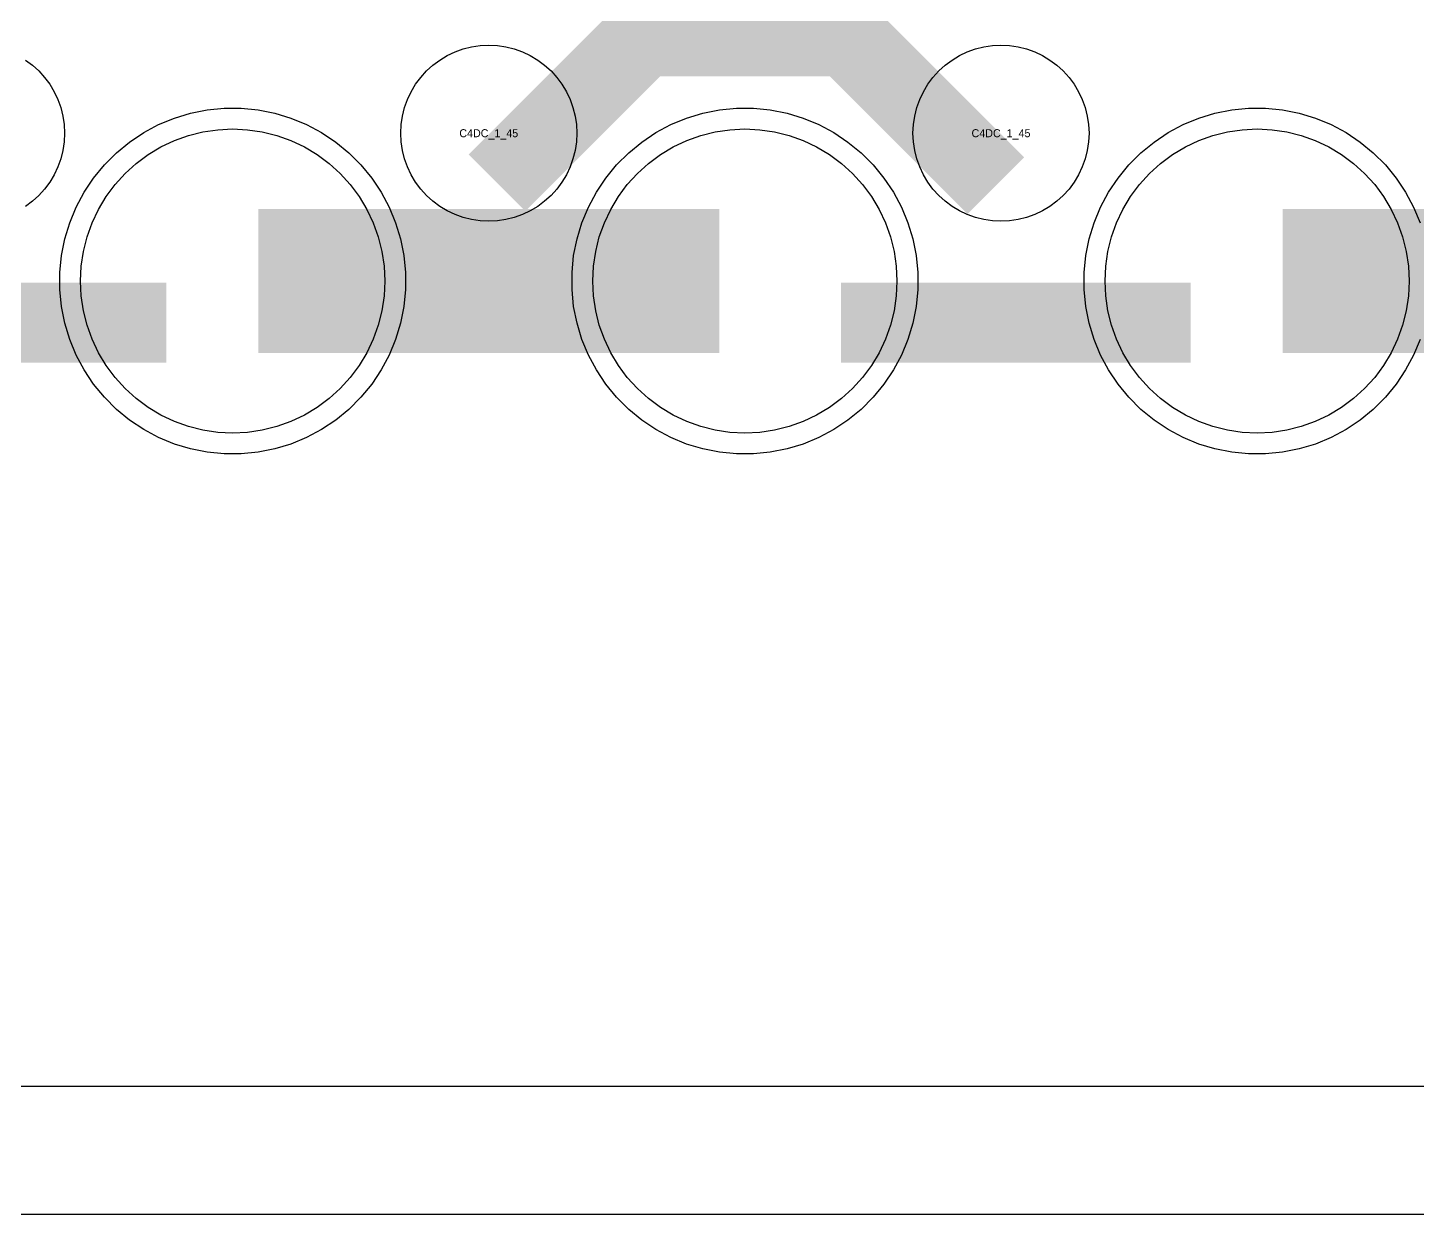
# Model space of a CAD drawing. Extents: x -11880 to 11880, y -14992 to 14992.
# Drawn here: x 2256 to 2690, y -14992.5 to -14621.9 of the extents above; entities that cross this region are included whole.
import ezdxf
from ezdxf.enums import TextEntityAlignment as Align

# ---------------------------------------------------------------- set-up
doc = ezdxf.new("R2010")
doc.units = 0
doc.header["$MEASUREMENT"] = 0
for name, color, linetype in [('GDS_775_DT_237', 138, 'CONTINUOUS'), ('OUTLINE', 30, 'CONTINUOUS'), ('RDL1_FS', 34, 'CONTINUOUS'), ('RDL_BS', 160, 'CONTINUOUS')]:
    doc.layers.add(name, color=color, linetype=linetype)

msp = doc.modelspace()

# ---------------------------------------------------------------- linework, layer by layer
at = {"layer": 'OUTLINE'}
for points in [[(-11880, -14992.5), (11880, -14992.5), (11880, 14992.5), (-11880, 14992.5)], [(-11840, -14952.5), (11840, -14952.5), (11840, 14952.5), (-11840, 14952.5)]]:
    msp.add_lwpolyline(points, close=True, dxfattribs=at)
at = {"layer": 'RDL1_FS'}
for points in [[(2320, -14748.509), (2315.343, -14748.28), (2310.732, -14747.596), (2306.209, -14746.464), (2301.819, -14744.892), (2297.605, -14742.9), (2293.605, -14740.502), (2289.86, -14737.724), (2286.406, -14734.594), (2283.276, -14731.14), (2280.498, -14727.395), (2278.1, -14723.395), (2276.108, -14719.181), (2274.536, -14714.791), (2273.404, -14710.268), (2272.72, -14705.657), (2272.491, -14701), (2272.72, -14696.343), (2273.404, -14691.732), (2274.536, -14687.209), (2276.108, -14682.819), (2278.1, -14678.605), (2280.498, -14674.605), (2283.276, -14670.86), (2286.406, -14667.406), (2289.86, -14664.276), (2293.605, -14661.498), (2297.605, -14659.1), (2301.819, -14657.108), (2306.209, -14655.536), (2310.732, -14654.404), (2315.343, -14653.72), (2320, -14653.491), (2324.657, -14653.72), (2329.268, -14654.404), (2333.791, -14655.536), (2338.181, -14657.108), (2342.395, -14659.1), (2346.395, -14661.498), (2350.14, -14664.276), (2353.594, -14667.406), (2356.724, -14670.86), (2359.502, -14674.605), (2361.9, -14678.605), (2363.892, -14682.819), (2365.464, -14687.209), (2366.596, -14691.732), (2367.28, -14696.343), (2367.509, -14701), (2367.28, -14705.657), (2366.596, -14710.268), (2365.464, -14714.791), (2363.892, -14719.181), (2361.9, -14723.395), (2359.502, -14727.395), (2356.724, -14731.14), (2353.594, -14734.594), (2350.14, -14737.724), (2346.395, -14740.502), (2342.395, -14742.9), (2338.181, -14744.892), (2333.791, -14746.464), (2329.268, -14747.596), (2324.657, -14748.28)], [(2480, -14748.509), (2475.343, -14748.28), (2470.732, -14747.596), (2466.209, -14746.464), (2461.819, -14744.892), (2457.605, -14742.9), (2453.605, -14740.502), (2449.86, -14737.724), (2446.406, -14734.594), (2443.276, -14731.14), (2440.498, -14727.395), (2438.1, -14723.395), (2436.108, -14719.181), (2434.536, -14714.791), (2433.404, -14710.268), (2432.72, -14705.657), (2432.491, -14701), (2432.72, -14696.343), (2433.404, -14691.732), (2434.536, -14687.209), (2436.108, -14682.819), (2438.1, -14678.605), (2440.498, -14674.605), (2443.276, -14670.86), (2446.406, -14667.406), (2449.86, -14664.276), (2453.605, -14661.498), (2457.605, -14659.1), (2461.819, -14657.108), (2466.209, -14655.536), (2470.732, -14654.404), (2475.343, -14653.72), (2480, -14653.491), (2484.657, -14653.72), (2489.268, -14654.404), (2493.791, -14655.536), (2498.181, -14657.108), (2502.395, -14659.1), (2506.395, -14661.498), (2510.14, -14664.276), (2513.594, -14667.406), (2516.724, -14670.86), (2519.502, -14674.605), (2521.9, -14678.605), (2523.892, -14682.819), (2525.464, -14687.209), (2526.596, -14691.732), (2527.28, -14696.343), (2527.509, -14701), (2527.28, -14705.657), (2526.596, -14710.268), (2525.464, -14714.791), (2523.892, -14719.181), (2521.9, -14723.395), (2519.502, -14727.395), (2516.724, -14731.14), (2513.594, -14734.594), (2510.14, -14737.724), (2506.395, -14740.502), (2502.395, -14742.9), (2498.181, -14744.892), (2493.791, -14746.464), (2489.268, -14747.596), (2484.657, -14748.28)], [(2640, -14748.509), (2635.343, -14748.28), (2630.732, -14747.596), (2626.209, -14746.464), (2621.819, -14744.892), (2617.605, -14742.9), (2613.605, -14740.502), (2609.86, -14737.724), (2606.406, -14734.594), (2603.276, -14731.14), (2600.498, -14727.395), (2598.1, -14723.395), (2596.108, -14719.181), (2594.536, -14714.791), (2593.404, -14710.268), (2592.72, -14705.657), (2592.491, -14701), (2592.72, -14696.343), (2593.404, -14691.732), (2594.536, -14687.209), (2596.108, -14682.819), (2598.1, -14678.605), (2600.498, -14674.605), (2603.276, -14670.86), (2606.406, -14667.406), (2609.86, -14664.276), (2613.605, -14661.498), (2617.605, -14659.1), (2621.819, -14657.108), (2626.209, -14655.536), (2630.732, -14654.404), (2635.343, -14653.72), (2640, -14653.491), (2644.657, -14653.72), (2649.268, -14654.404), (2653.791, -14655.536), (2658.181, -14657.108), (2662.395, -14659.1), (2666.395, -14661.498), (2670.14, -14664.276), (2673.594, -14667.406), (2676.724, -14670.86), (2679.502, -14674.605), (2681.9, -14678.605), (2683.892, -14682.819), (2685.464, -14687.209), (2686.596, -14691.732), (2687.28, -14696.343), (2687.509, -14701), (2687.28, -14705.657), (2686.596, -14710.268), (2685.464, -14714.791), (2683.892, -14719.181), (2681.9, -14723.395), (2679.502, -14727.395), (2676.724, -14731.14), (2673.594, -14734.594), (2670.14, -14737.724), (2666.395, -14740.502), (2662.395, -14742.9), (2658.181, -14744.892), (2653.791, -14746.464), (2649.268, -14747.596), (2644.657, -14748.28)]]:
    msp.add_lwpolyline(points, close=True, dxfattribs=at)
for points in [[(2328.002, -14701, 45, 45, 0), (2400.002, -14701, 45, 45, 0)], [(2400.002, -14701, 45, 45, 0), (2472.002, -14701, 45, 45, 0)], [(2648.002, -14701, 45, 45, 0), (2720.002, -14701, 45, 45, 0)]]:
    msp.add_lwpolyline(points, format="xyseb", dxfattribs=at)
at = {"layer": 'RDL_BS'}
for points in [[(2402.562, -14670.314, 25, 25, 0), (2448.377, -14624.499, 25, 25, 0), (2481.93, -14624.499, 25, 25, 0)], [(2558.401, -14671.213, 25, 25, 0), (2511.687, -14624.499, 25, 25, 0), (2481.929, -14624.499, 25, 25, 0)], [(2190.016, -14714.013, 25, 25, 0), (2299.281, -14714.013, 25, 25, 0)], [(2510.016, -14714.013, 25, 25, 0), (2619.281, -14714.013, 25, 25, 0)]]:
    msp.add_lwpolyline(points, format="xyseb", dxfattribs=at)
for points in [[(2400, -14682.306), (2397.307, -14682.174), (2394.635, -14681.778), (2392.016, -14681.121), (2389.481, -14680.214), (2387.044, -14679.062), (2384.72, -14677.669), (2382.557, -14676.066), (2380.558, -14674.254), (2378.746, -14672.255), (2377.143, -14670.092), (2375.75, -14667.768), (2374.598, -14665.331), (2373.691, -14662.796), (2373.034, -14660.177), (2372.638, -14657.505), (2372.506, -14654.812), (2372.638, -14652.119), (2373.034, -14649.447), (2373.691, -14646.828), (2374.598, -14644.293), (2375.75, -14641.856), (2377.143, -14639.532), (2378.746, -14637.369), (2380.558, -14635.37), (2382.557, -14633.558), (2384.72, -14631.955), (2387.044, -14630.562), (2389.481, -14629.41), (2392.016, -14628.503), (2394.635, -14627.846), (2397.307, -14627.45), (2400, -14627.318), (2402.693, -14627.45), (2405.365, -14627.846), (2407.984, -14628.503), (2410.519, -14629.41), (2412.956, -14630.562), (2415.28, -14631.955), (2417.443, -14633.558), (2419.442, -14635.37), (2421.254, -14637.369), (2422.857, -14639.532), (2424.25, -14641.856), (2425.402, -14644.293), (2426.309, -14646.828), (2426.966, -14649.447), (2427.362, -14652.119), (2427.494, -14654.812), (2427.362, -14657.505), (2426.966, -14660.177), (2426.309, -14662.796), (2425.402, -14665.331), (2424.25, -14667.768), (2422.857, -14670.092), (2421.254, -14672.255), (2419.442, -14674.254), (2417.443, -14676.066), (2415.28, -14677.669), (2412.956, -14679.062), (2410.519, -14680.214), (2407.984, -14681.121), (2405.365, -14681.778), (2402.693, -14682.174)], [(2560, -14682.306), (2557.307, -14682.174), (2554.635, -14681.778), (2552.016, -14681.121), (2549.481, -14680.214), (2547.044, -14679.062), (2544.72, -14677.669), (2542.557, -14676.066), (2540.558, -14674.254), (2538.746, -14672.255), (2537.143, -14670.092), (2535.75, -14667.768), (2534.598, -14665.331), (2533.691, -14662.796), (2533.034, -14660.177), (2532.638, -14657.505), (2532.506, -14654.812), (2532.638, -14652.119), (2533.034, -14649.447), (2533.691, -14646.828), (2534.598, -14644.293), (2535.75, -14641.856), (2537.143, -14639.532), (2538.746, -14637.369), (2540.558, -14635.37), (2542.557, -14633.558), (2544.72, -14631.955), (2547.044, -14630.562), (2549.481, -14629.41), (2552.016, -14628.503), (2554.635, -14627.846), (2557.307, -14627.45), (2560, -14627.318), (2562.693, -14627.45), (2565.365, -14627.846), (2567.984, -14628.503), (2570.519, -14629.41), (2572.956, -14630.562), (2575.28, -14631.955), (2577.443, -14633.558), (2579.442, -14635.37), (2581.254, -14637.369), (2582.857, -14639.532), (2584.25, -14641.856), (2585.402, -14644.293), (2586.309, -14646.828), (2586.966, -14649.447), (2587.362, -14652.119), (2587.494, -14654.812), (2587.362, -14657.505), (2586.966, -14660.177), (2586.309, -14662.796), (2585.402, -14665.331), (2584.25, -14667.768), (2582.857, -14670.092), (2581.254, -14672.255), (2579.442, -14674.254), (2577.443, -14676.066), (2575.28, -14677.669), (2572.956, -14679.062), (2570.519, -14680.214), (2567.984, -14681.121), (2565.365, -14681.778), (2562.693, -14682.174)], [(2317.356, -14755), (2312.062, -14754.483), (2306.835, -14753.437), (2301.795, -14751.906), (2296.885, -14749.875), (2292.223, -14747.383), (2287.809, -14744.436), (2283.708, -14741.074), (2279.926, -14737.292), (2276.564, -14733.191), (2273.617, -14728.777), (2271.125, -14724.115), (2269.094, -14719.205), (2267.563, -14714.165), (2266.517, -14708.938), (2266, -14703.644), (2266, -14698.356), (2266.517, -14693.062), (2267.563, -14687.835), (2269.094, -14682.795), (2271.125, -14677.885), (2273.617, -14673.223), (2276.564, -14668.809), (2279.926, -14664.708), (2283.708, -14660.926), (2287.809, -14657.564), (2292.223, -14654.617), (2296.885, -14652.125), (2301.795, -14650.094), (2306.835, -14648.563), (2312.062, -14647.517), (2317.356, -14647), (2322.644, -14647), (2327.938, -14647.517), (2333.165, -14648.563), (2338.205, -14650.094), (2343.115, -14652.125), (2347.777, -14654.617), (2352.191, -14657.564), (2356.292, -14660.926), (2360.074, -14664.708), (2363.436, -14668.809), (2366.383, -14673.223), (2368.875, -14677.885), (2370.906, -14682.795), (2372.437, -14687.835), (2373.483, -14693.062), (2374, -14698.356), (2374, -14703.644), (2373.483, -14708.938), (2372.437, -14714.165), (2370.906, -14719.205), (2368.875, -14724.115), (2366.383, -14728.777), (2363.436, -14733.191), (2360.074, -14737.292), (2356.292, -14741.074), (2352.191, -14744.436), (2347.777, -14747.383), (2343.115, -14749.875), (2338.205, -14751.906), (2333.165, -14753.437), (2327.938, -14754.483), (2322.644, -14755)], [(2477.356, -14755), (2472.062, -14754.483), (2466.835, -14753.437), (2461.795, -14751.906), (2456.885, -14749.875), (2452.223, -14747.383), (2447.809, -14744.436), (2443.708, -14741.074), (2439.926, -14737.292), (2436.564, -14733.191), (2433.617, -14728.777), (2431.125, -14724.115), (2429.094, -14719.205), (2427.563, -14714.165), (2426.517, -14708.938), (2426, -14703.644), (2426, -14698.356), (2426.517, -14693.062), (2427.563, -14687.835), (2429.094, -14682.795), (2431.125, -14677.885), (2433.617, -14673.223), (2436.564, -14668.809), (2439.926, -14664.708), (2443.708, -14660.926), (2447.809, -14657.564), (2452.223, -14654.617), (2456.885, -14652.125), (2461.795, -14650.094), (2466.835, -14648.563), (2472.062, -14647.517), (2477.356, -14647), (2482.644, -14647), (2487.938, -14647.517), (2493.165, -14648.563), (2498.205, -14650.094), (2503.115, -14652.125), (2507.777, -14654.617), (2512.191, -14657.564), (2516.292, -14660.926), (2520.074, -14664.708), (2523.436, -14668.809), (2526.383, -14673.223), (2528.875, -14677.885), (2530.906, -14682.795), (2532.437, -14687.835), (2533.483, -14693.062), (2534, -14698.356), (2534, -14703.644), (2533.483, -14708.938), (2532.437, -14714.165), (2530.906, -14719.205), (2528.875, -14724.115), (2526.383, -14728.777), (2523.436, -14733.191), (2520.074, -14737.292), (2516.292, -14741.074), (2512.191, -14744.436), (2507.777, -14747.383), (2503.115, -14749.875), (2498.205, -14751.906), (2493.165, -14753.437), (2487.938, -14754.483), (2482.644, -14755)]]:
    msp.add_lwpolyline(points, close=True, dxfattribs=at)
for points in [[(2255.28, -14631.955), (2257.443, -14633.558), (2259.442, -14635.37), (2261.254, -14637.369), (2262.857, -14639.532), (2264.25, -14641.856), (2265.402, -14644.293), (2266.309, -14646.828), (2266.966, -14649.447), (2267.362, -14652.119), (2267.494, -14654.812), (2267.362, -14657.505), (2266.966, -14660.177), (2266.309, -14662.796), (2265.402, -14665.331), (2264.25, -14667.768), (2262.857, -14670.092), (2261.254, -14672.255), (2259.442, -14674.254), (2257.443, -14676.066), (2255.28, -14677.669)], [(2690.906, -14719.205), (2688.875, -14724.115), (2686.383, -14728.777), (2683.436, -14733.191), (2680.074, -14737.292), (2676.292, -14741.074), (2672.191, -14744.436), (2667.777, -14747.383), (2663.115, -14749.875), (2658.205, -14751.906), (2653.165, -14753.437), (2647.938, -14754.483), (2642.644, -14755), (2637.356, -14755), (2632.062, -14754.483), (2626.835, -14753.437), (2621.795, -14751.906), (2616.885, -14749.875), (2612.223, -14747.383), (2607.809, -14744.436), (2603.708, -14741.074), (2599.926, -14737.292), (2596.564, -14733.191), (2593.617, -14728.777), (2591.125, -14724.115), (2589.094, -14719.205), (2587.563, -14714.165), (2586.517, -14708.938), (2586, -14703.644), (2586, -14698.356), (2586.517, -14693.062), (2587.563, -14687.835), (2589.094, -14682.795), (2591.125, -14677.885), (2593.617, -14673.223), (2596.564, -14668.809), (2599.926, -14664.708), (2603.708, -14660.926), (2607.809, -14657.564), (2612.223, -14654.617), (2616.885, -14652.125), (2621.795, -14650.094), (2626.835, -14648.563), (2632.062, -14647.517), (2637.356, -14647), (2642.644, -14647), (2647.938, -14647.517), (2653.165, -14648.563), (2658.205, -14650.094), (2663.115, -14652.125), (2667.777, -14654.617), (2672.191, -14657.564), (2676.292, -14660.926), (2680.074, -14664.708), (2683.436, -14668.809), (2686.383, -14673.223), (2688.875, -14677.885), (2690.906, -14682.795)]]:
    msp.add_lwpolyline(points, dxfattribs=at)

# ---------------------------------------------------------------- texts
at = {"layer": 'GDS_775_DT_237'}
for p in [(2400, -14654.812), (2400, -14654.812), (2560, -14654.812), (2560, -14654.812)]:
    msp.add_text('C4DC_1_45', height=2.5, dxfattribs=at).set_placement(p, align=Align.MIDDLE_CENTER)

doc.saveas('drawing.dxf')
